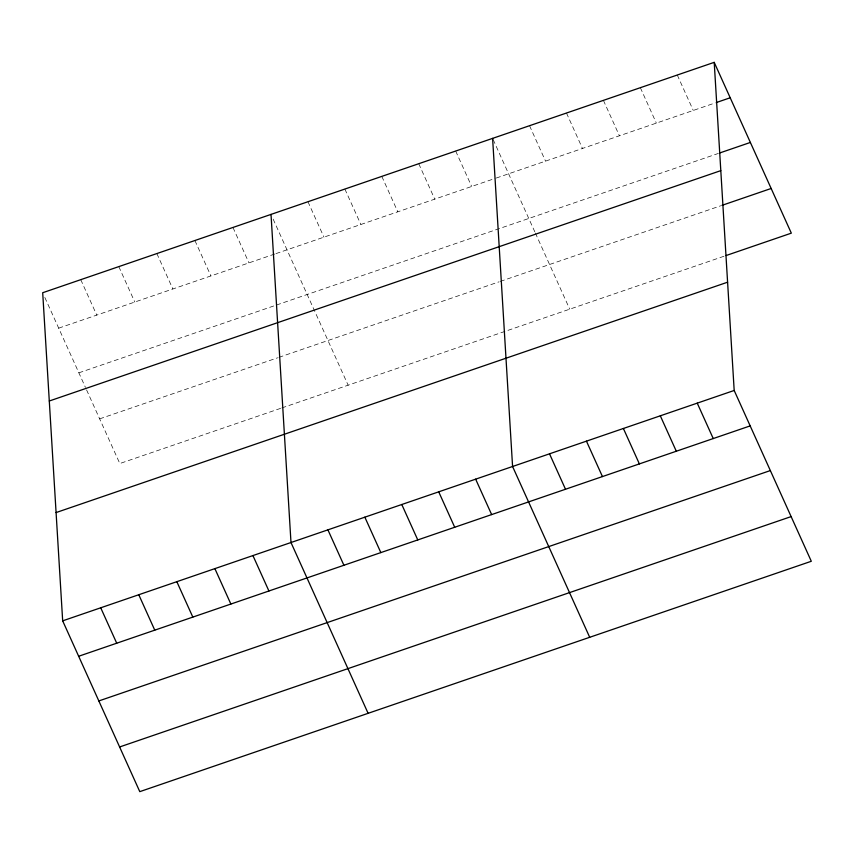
<?xml version="1.0" encoding="UTF-8"?>
<svg xmlns="http://www.w3.org/2000/svg" width="854" height="854" viewBox="0 0 854 854"><rect width="100%" height="100%" fill="white"/><g stroke="black" fill="none" stroke-linecap="round" stroke-linejoin="round"><path stroke-width="0.64" stroke-dasharray="4.27 3.2" d="M58.691 328.149L274.732 254.033M275.959 253.617L495.064 178.443M496.291 178.027L715.428 102.843M78.867 372.824L275.266 305.444M276.493 305.027L718.363 153.432M99.651 418.855L277.635 357.794M278.863 357.367L499.088 281.82M500.316 281.393L720.68 205.793M280.624 408.361L119.816 463.53L85.976 388.57M281.841 407.934L724.854 255.954M677.275 75.024L693.267 110.444M640.351 87.695L656.342 123.115M603.415 100.366L619.406 135.786M566.48 113.038L582.471 148.457M529.544 125.709L545.535 161.128M493.142 139.565L534.796 231.797M535.341 233.014L569.735 309.18M455.684 151.051L471.675 186.471M418.748 163.722L434.739 199.142M381.813 176.394L397.804 211.813M344.877 189.065L360.868 224.485M307.952 201.736L323.944 237.156M273.141 219.126L348.133 385.197M232.961 227.463L248.952 262.883M194.904 240.508L210.906 275.927M156.858 253.563L172.85 288.983M118.802 266.619L134.793 302.038M80.756 279.674L96.748 315.094M44.835 297.448L85.421 387.364"/><path stroke-width="1.28" d="M714.211 62.353L42.7 292.73L62.673 620.847L139.789 791.647L811.3 561.27L734.184 390.47L714.211 62.353L791.327 233.153L726.081 255.538M716.666 102.427L730.202 97.772M719.602 153.005L750.378 142.447M49.286 401.006L720.797 170.64M721.918 205.376L771.162 188.478M56.076 512.571L727.597 282.194M62.673 620.847L734.184 390.47M78.664 656.267L750.175 425.89M98.829 700.942L770.351 470.565M119.613 746.972L791.124 516.595M697.248 403.141L713.239 438.561M660.313 415.813L676.304 451.232M623.388 428.484L639.379 463.903M586.452 441.155L602.444 476.575M549.517 453.826L565.508 489.246M589.698 637.297L512.581 466.497L492.609 138.38M475.646 479.169L491.648 514.588M438.721 491.84L454.712 527.26M401.786 504.511L417.777 539.931M364.85 517.182L380.841 552.602M327.915 529.854L343.906 565.273M368.106 713.314L290.99 542.525L271.017 214.407M252.933 555.58L268.925 591M214.877 568.625L230.868 604.045M176.831 581.681L192.823 617.1M138.775 594.736L154.766 630.156M100.719 607.792L116.72 643.211"/></g></svg>
